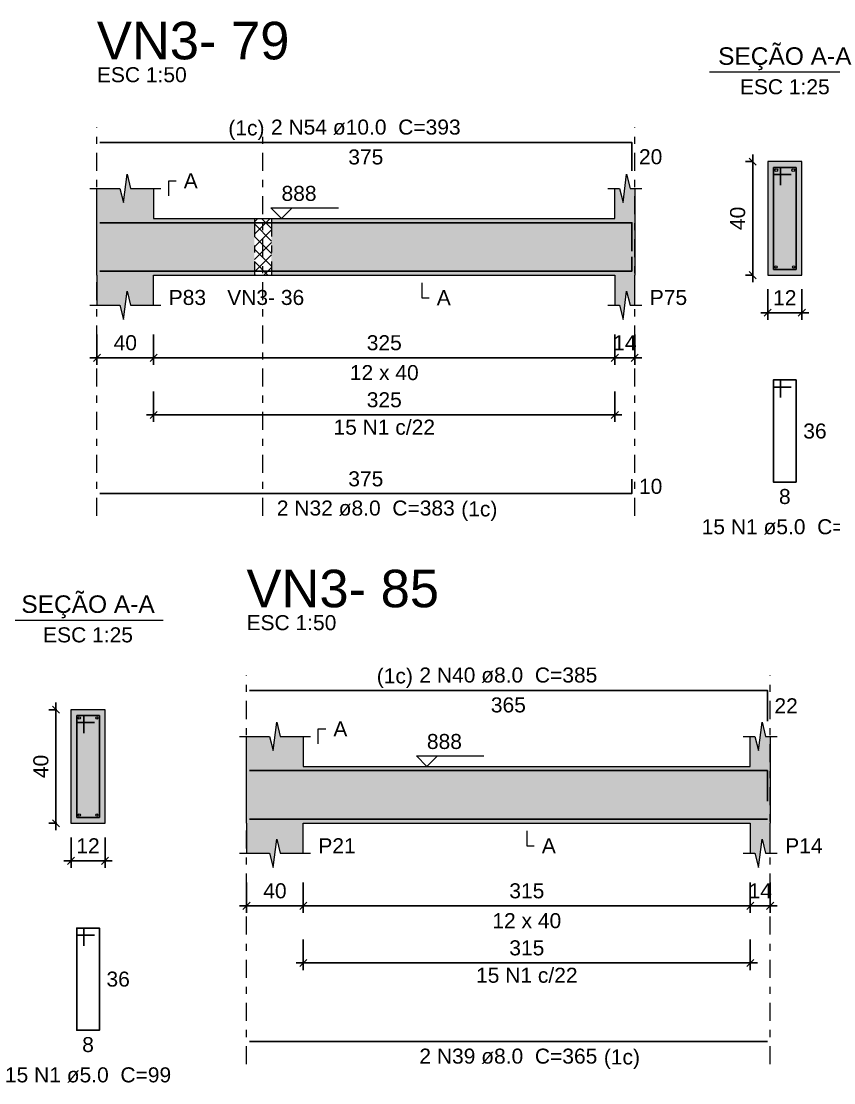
# Model space of a CAD drawing. Header units: millimetres. Extents: x -8 to 605, y -494 to 220.
# Drawn here: x 524.98 to 536.43, y -470.11 to -455.14 of the extents above; entities that cross this region are included whole.
import ezdxf

# ---------------------------------------------------------------- set-up
doc = ezdxf.new("R2010")
doc.units = ezdxf.units.MM
doc.header["$MEASUREMENT"] = 0
doc.linetypes.add('DASHDOT', pattern=[2.54, 1.27, -0.635, 0, -0.635])
doc.linetypes.add('NULL', pattern=[0])
for name, color, linetype, lineweight in [('Descrição da armadura', 7, 'Continuous', 0), ('DT-Barras na forma', 7, 'Continuous', 30), ('DT-Barras no corte', 5, 'Continuous', 5), ('DT-Barras rebatidas', 7, 'Continuous', 30), ('DT-Cotas', 7, 'Continuous', 5), ('DT-Forma', 5, 'Continuous', 5), ('DT-Hachura forma vigas', 252, 'Continuous', 5), ('DT-Hachura intersecção vigas', 9, 'Continuous', 5), ('DT-Hachura seção vigas', 252, 'Continuous', 5), ('DT-Pontilhado', 9, 'DASHDOT', 5), ('DT-Textos', 7, 'Continuous', 5), ('DT-Título', 5, 'Continuous', 20), ('Textos armaduras', 7, 'Continuous', 0)]:
    doc.layers.add(name, color=color, linetype=linetype, lineweight=lineweight)
doc.styles.add('Arial', font='arial.ttf')
doc.dimstyles.new('UM_25.000000', dxfattribs={"dimtxt": 0.18, "dimasz": 0.1, "dimexe": 0.1, "dimexo": 0.2, "dimgap": 0, "dimtad": 1, "dimtih": 1, "dimtoh": 1, "dimdec": 1, "dimlfac": 25, "dimzin": 0, "dimdsep": 46, "dimtxsty": 'Standard', "dimcen": 0.09, "dimdle": 0.1, "dimadec": 1, "dimazin": 2, "dimtfac": 1, "dimtdec": 4, "dimtofl": 0, "dimtmove": 0, "dimatfit": 3, "dimfxl": 1, "dimtolj": 1, "dimarcsym": 0})
doc.dimstyles.new('UM_50.000000', dxfattribs={"dimtxt": 0.18, "dimasz": 0.1, "dimexe": 0.1, "dimexo": 0.2, "dimgap": 0, "dimtad": 1, "dimtih": 1, "dimtoh": 1, "dimdec": 1, "dimlfac": 50, "dimzin": 0, "dimdsep": 46, "dimtxsty": 'Standard', "dimcen": 0.09, "dimdle": 0.1, "dimadec": 1, "dimazin": 2, "dimtfac": 1, "dimtdec": 4, "dimtofl": 0, "dimtmove": 0, "dimatfit": 3, "dimfxl": 1, "dimtolj": 1, "dimarcsym": 0})

# ---------------------------------------------------------------- blocks, each defined once
blk = doc.blocks.new('_Oblique')
at = {"color": 0, "linetype": 'ByBlock', "lineweight": -2}
blk.add_line((-0.5, -0.5), (0.5, 0.5), dxfattribs=at)
blk = doc.blocks.new('*D5208')
at = {"layer": 'Defpoints', "color": 0, "transparency": 16777216}
for p in [(526.046, -459.36), (526.846, -459.36), (526.846, -459.889)]:
    blk.add_point(p, dxfattribs=at)
at = {"layer": 'DT-Cotas', "color": 0, "lineweight": -2, "transparency": 16777216}
for p, q in [((526.046, -459.56), (526.046, -459.989)), ((526.846, -459.56), (526.846, -459.989)), ((525.946, -459.889), (526.946, -459.889))]:
    blk.add_line(p, q, dxfattribs=at)
at = {"layer": 'DT-Cotas', "color": 0, "lineweight": -2, "transparency": 16777216, "xscale": 0.1, "yscale": 0.1, "zscale": 0.1, "rotation": 180}
blk.add_blockref('_Oblique', (526.046, -459.889), dxfattribs=at)
at = {"layer": 'DT-Cotas', "color": 0, "lineweight": -2, "transparency": 16777216, "xscale": 0.1, "yscale": 0.1, "zscale": 0.1}
blk.add_blockref('_Oblique', (526.846, -459.889), dxfattribs=at)
at = {"layer": 'DT-Cotas', "color": 7, "transparency": 16777216, "insert": (526.446, -459.678), "char_height": 0.2118, "attachment_point": 5, "style": 'Arial'}
blk.add_mtext('\\A1;40', dxfattribs=at)
blk = doc.blocks.new('*D5209')
at = {"layer": 'Defpoints', "color": 0, "transparency": 16777216}
for p in [(526.846, -459.36), (533.346, -459.36), (533.346, -459.889)]:
    blk.add_point(p, dxfattribs=at)
at = {"layer": 'DT-Cotas', "color": 0, "lineweight": -2, "transparency": 16777216}
for p, q in [((526.846, -459.56), (526.846, -459.989)), ((533.346, -459.56), (533.346, -459.989)), ((526.746, -459.889), (533.446, -459.889))]:
    blk.add_line(p, q, dxfattribs=at)
at = {"layer": 'DT-Cotas', "color": 0, "lineweight": -2, "transparency": 16777216, "xscale": 0.1, "yscale": 0.1, "zscale": 0.1, "rotation": 180}
blk.add_blockref('_Oblique', (526.846, -459.889), dxfattribs=at)
at = {"layer": 'DT-Cotas', "color": 0, "lineweight": -2, "transparency": 16777216, "xscale": 0.1, "yscale": 0.1, "zscale": 0.1}
blk.add_blockref('_Oblique', (533.346, -459.889), dxfattribs=at)
at = {"layer": 'DT-Cotas', "color": 7, "transparency": 16777216, "insert": (530.096, -459.678), "char_height": 0.2118, "attachment_point": 5, "rotation": 0.0057, "style": 'Arial'}
blk.add_mtext('\\A1;325', dxfattribs=at)
blk = doc.blocks.new('*D5210')
at = {"layer": 'Defpoints', "color": 0, "transparency": 16777216}
for p in [(533.346, -459.36), (533.626, -459.36), (533.626, -459.889)]:
    blk.add_point(p, dxfattribs=at)
at = {"layer": 'DT-Cotas', "color": 0, "lineweight": -2, "transparency": 16777216}
for p, q in [((533.346, -459.56), (533.346, -459.989)), ((533.626, -459.56), (533.626, -459.989)), ((533.246, -459.889), (533.726, -459.889))]:
    blk.add_line(p, q, dxfattribs=at)
at = {"layer": 'DT-Cotas', "color": 0, "lineweight": -2, "transparency": 16777216, "xscale": 0.1, "yscale": 0.1, "zscale": 0.1, "rotation": 180}
blk.add_blockref('_Oblique', (533.346, -459.889), dxfattribs=at)
at = {"layer": 'DT-Cotas', "color": 0, "lineweight": -2, "transparency": 16777216, "xscale": 0.1, "yscale": 0.1, "zscale": 0.1}
blk.add_blockref('_Oblique', (533.626, -459.889), dxfattribs=at)
at = {"layer": 'DT-Cotas', "color": 7, "transparency": 16777216, "insert": (533.486, -459.678), "char_height": 0.2118, "attachment_point": 5, "rotation": 0.0057, "style": 'Arial'}
blk.add_mtext('\\A1;14', dxfattribs=at)
blk = doc.blocks.new('*D5194')
at = {"layer": 'Defpoints', "color": 0, "transparency": 16777216}
for p in [(535.289, -457.124), (535.501, -457.124), (535.501, -458.724)]:
    blk.add_point(p, dxfattribs=at)
at = {"layer": 'DT-Cotas', "color": 0, "lineweight": -2, "transparency": 16777216}
for p, q in [((535.301, -457.124), (535.189, -457.124)), ((535.289, -458.824), (535.289, -457.024)), ((535.301, -458.724), (535.189, -458.724))]:
    blk.add_line(p, q, dxfattribs=at)
at = {"layer": 'DT-Cotas', "color": 0, "lineweight": -2, "transparency": 16777216, "xscale": 0.1, "yscale": 0.1, "zscale": 0.1}
for p, rotation in [((535.289, -457.124), 90), ((535.289, -458.724), 270)]:
    blk.add_blockref('_Oblique', p, dxfattribs=dict(at, rotation=rotation))
at = {"layer": 'DT-Cotas', "color": 7, "transparency": 16777216, "insert": (535.077, -457.924), "char_height": 0.2118, "attachment_point": 5, "rotation": 90, "style": 'Arial'}
blk.add_mtext('\\A1;40', dxfattribs=at)
blk = doc.blocks.new('*D5195')
at = {"layer": 'Defpoints', "color": 0, "transparency": 16777216}
for p in [(535.501, -458.724), (535.981, -458.724), (535.981, -459.254)]:
    blk.add_point(p, dxfattribs=at)
at = {"layer": 'DT-Cotas', "color": 0, "lineweight": -2, "transparency": 16777216}
for p, q in [((535.501, -458.924), (535.501, -459.354)), ((535.981, -458.924), (535.981, -459.354)), ((535.401, -459.254), (536.081, -459.254))]:
    blk.add_line(p, q, dxfattribs=at)
at = {"layer": 'DT-Cotas', "color": 0, "lineweight": -2, "transparency": 16777216, "xscale": 0.1, "yscale": 0.1, "zscale": 0.1, "rotation": 180}
blk.add_blockref('_Oblique', (535.501, -459.254), dxfattribs=at)
at = {"layer": 'DT-Cotas', "color": 0, "lineweight": -2, "transparency": 16777216, "xscale": 0.1, "yscale": 0.1, "zscale": 0.1}
blk.add_blockref('_Oblique', (535.981, -459.254), dxfattribs=at)
at = {"layer": 'DT-Cotas', "color": 7, "transparency": 16777216, "insert": (535.741, -459.042), "char_height": 0.2118, "attachment_point": 5, "rotation": 0.0057, "style": 'Arial'}
blk.add_mtext('\\A1;12', dxfattribs=at)
blk = doc.blocks.new('*D5196')
at = {"layer": 'Defpoints', "color": 0, "transparency": 16777216}
for p in [(526.846, -460.165), (533.346, -460.165), (533.346, -460.694)]:
    blk.add_point(p, dxfattribs=at)
at = {"layer": 'DT-Cotas', "color": 0, "lineweight": -2, "transparency": 16777216}
for p, q in [((526.846, -460.365), (526.846, -460.794)), ((533.346, -460.365), (533.346, -460.794)), ((526.746, -460.694), (533.446, -460.694))]:
    blk.add_line(p, q, dxfattribs=at)
at = {"layer": 'DT-Cotas', "color": 0, "lineweight": -2, "transparency": 16777216, "xscale": 0.1, "yscale": 0.1, "zscale": 0.1, "rotation": 180}
blk.add_blockref('_Oblique', (526.846, -460.694), dxfattribs=at)
at = {"layer": 'DT-Cotas', "color": 0, "lineweight": -2, "transparency": 16777216, "xscale": 0.1, "yscale": 0.1, "zscale": 0.1}
blk.add_blockref('_Oblique', (533.346, -460.694), dxfattribs=at)
at = {"layer": 'DT-Cotas', "color": 7, "transparency": 16777216, "insert": (530.096, -460.482), "char_height": 0.2118, "attachment_point": 5, "rotation": 0.0057, "style": 'Arial'}
blk.add_mtext('\\A1;325', dxfattribs=at)
blk = doc.blocks.new('*D5217')
at = {"layer": 'Defpoints', "color": 0, "transparency": 16777216}
for p in [(525.469, -464.85), (525.681, -464.85), (525.681, -466.45)]:
    blk.add_point(p, dxfattribs=at)
at = {"layer": 'DT-Cotas', "color": 0, "lineweight": -2, "transparency": 16777216}
for p, q in [((525.469, -466.55), (525.469, -464.75)), ((525.481, -464.85), (525.369, -464.85)), ((525.481, -466.45), (525.369, -466.45))]:
    blk.add_line(p, q, dxfattribs=at)
at = {"layer": 'DT-Cotas', "color": 0, "lineweight": -2, "transparency": 16777216, "xscale": 0.1, "yscale": 0.1, "zscale": 0.1}
for p, rotation in [((525.469, -464.85), 90), ((525.469, -466.45), 270)]:
    blk.add_blockref('_Oblique', p, dxfattribs=dict(at, rotation=rotation))
at = {"layer": 'DT-Cotas', "color": 7, "transparency": 16777216, "insert": (525.257, -465.65), "char_height": 0.2118, "attachment_point": 5, "rotation": 90, "style": 'Arial'}
blk.add_mtext('\\A1;40', dxfattribs=at)
blk = doc.blocks.new('*D5218')
at = {"layer": 'Defpoints', "color": 0, "transparency": 16777216}
for p in [(525.681, -466.45), (526.161, -466.45), (526.161, -466.98)]:
    blk.add_point(p, dxfattribs=at)
at = {"layer": 'DT-Cotas', "color": 0, "lineweight": -2, "transparency": 16777216}
for p, q in [((525.681, -466.65), (525.681, -467.08)), ((526.161, -466.65), (526.161, -467.08)), ((525.581, -466.98), (526.261, -466.98))]:
    blk.add_line(p, q, dxfattribs=at)
at = {"layer": 'DT-Cotas', "color": 0, "lineweight": -2, "transparency": 16777216, "xscale": 0.1, "yscale": 0.1, "zscale": 0.1, "rotation": 180}
blk.add_blockref('_Oblique', (525.681, -466.98), dxfattribs=at)
at = {"layer": 'DT-Cotas', "color": 0, "lineweight": -2, "transparency": 16777216, "xscale": 0.1, "yscale": 0.1, "zscale": 0.1}
blk.add_blockref('_Oblique', (526.161, -466.98), dxfattribs=at)
at = {"layer": 'DT-Cotas', "color": 7, "transparency": 16777216, "insert": (525.921, -466.768), "char_height": 0.2118, "attachment_point": 5, "rotation": 0.0057, "style": 'Arial'}
blk.add_mtext('\\A1;12', dxfattribs=at)
blk = doc.blocks.new('*D5220')
at = {"layer": 'Defpoints', "color": 0, "transparency": 16777216}
for p in [(528.155, -467.086), (528.955, -467.086), (528.955, -467.615)]:
    blk.add_point(p, dxfattribs=at)
at = {"layer": 'DT-Cotas', "color": 0, "lineweight": -2, "transparency": 16777216}
for p, q in [((528.155, -467.286), (528.155, -467.715)), ((528.955, -467.286), (528.955, -467.715)), ((528.055, -467.615), (529.055, -467.615))]:
    blk.add_line(p, q, dxfattribs=at)
at = {"layer": 'DT-Cotas', "color": 0, "lineweight": -2, "transparency": 16777216, "xscale": 0.1, "yscale": 0.1, "zscale": 0.1, "rotation": 180}
blk.add_blockref('_Oblique', (528.155, -467.615), dxfattribs=at)
at = {"layer": 'DT-Cotas', "color": 0, "lineweight": -2, "transparency": 16777216, "xscale": 0.1, "yscale": 0.1, "zscale": 0.1}
blk.add_blockref('_Oblique', (528.955, -467.615), dxfattribs=at)
at = {"layer": 'DT-Cotas', "color": 7, "transparency": 16777216, "insert": (528.555, -467.404), "char_height": 0.2118, "attachment_point": 5, "rotation": 0.0057, "style": 'Arial'}
blk.add_mtext('\\A1;40', dxfattribs=at)
blk = doc.blocks.new('*D5221')
at = {"layer": 'Defpoints', "color": 0, "transparency": 16777216}
for p in [(528.955, -467.086), (535.255, -467.086), (535.255, -467.615)]:
    blk.add_point(p, dxfattribs=at)
at = {"layer": 'DT-Cotas', "color": 0, "lineweight": -2, "transparency": 16777216}
for p, q in [((528.955, -467.286), (528.955, -467.715)), ((535.255, -467.286), (535.255, -467.715)), ((528.855, -467.615), (535.355, -467.615))]:
    blk.add_line(p, q, dxfattribs=at)
at = {"layer": 'DT-Cotas', "color": 0, "lineweight": -2, "transparency": 16777216, "xscale": 0.1, "yscale": 0.1, "zscale": 0.1, "rotation": 180}
blk.add_blockref('_Oblique', (528.955, -467.615), dxfattribs=at)
at = {"layer": 'DT-Cotas', "color": 0, "lineweight": -2, "transparency": 16777216, "xscale": 0.1, "yscale": 0.1, "zscale": 0.1}
blk.add_blockref('_Oblique', (535.255, -467.615), dxfattribs=at)
at = {"layer": 'DT-Cotas', "color": 7, "transparency": 16777216, "insert": (532.105, -467.404), "char_height": 0.2118, "attachment_point": 5, "rotation": 0.0057, "style": 'Arial'}
blk.add_mtext('\\A1;315', dxfattribs=at)
blk = doc.blocks.new('*D5222')
at = {"layer": 'Defpoints', "color": 0, "transparency": 16777216}
for p in [(535.255, -467.086), (535.535, -467.086), (535.535, -467.615)]:
    blk.add_point(p, dxfattribs=at)
at = {"layer": 'DT-Cotas', "color": 0, "lineweight": -2, "transparency": 16777216}
for p, q in [((535.255, -467.286), (535.255, -467.715)), ((535.535, -467.286), (535.535, -467.715)), ((535.155, -467.615), (535.635, -467.615))]:
    blk.add_line(p, q, dxfattribs=at)
at = {"layer": 'DT-Cotas', "color": 0, "lineweight": -2, "transparency": 16777216, "xscale": 0.1, "yscale": 0.1, "zscale": 0.1, "rotation": 180}
blk.add_blockref('_Oblique', (535.255, -467.615), dxfattribs=at)
at = {"layer": 'DT-Cotas', "color": 0, "lineweight": -2, "transparency": 16777216, "xscale": 0.1, "yscale": 0.1, "zscale": 0.1}
blk.add_blockref('_Oblique', (535.535, -467.615), dxfattribs=at)
at = {"layer": 'DT-Cotas', "color": 7, "transparency": 16777216, "insert": (535.395, -467.404), "char_height": 0.2118, "attachment_point": 5, "rotation": 0.0057, "style": 'Arial'}
blk.add_mtext('\\A1;14', dxfattribs=at)
blk = doc.blocks.new('*D5225')
at = {"layer": 'Defpoints', "color": 0, "transparency": 16777216}
for p in [(528.955, -467.891), (535.255, -467.891), (535.255, -468.42)]:
    blk.add_point(p, dxfattribs=at)
at = {"layer": 'DT-Cotas', "color": 0, "lineweight": -2, "transparency": 16777216}
for p, q in [((528.955, -468.091), (528.955, -468.52)), ((535.255, -468.091), (535.255, -468.52)), ((528.855, -468.42), (535.355, -468.42))]:
    blk.add_line(p, q, dxfattribs=at)
at = {"layer": 'DT-Cotas', "color": 0, "lineweight": -2, "transparency": 16777216, "xscale": 0.1, "yscale": 0.1, "zscale": 0.1, "rotation": 180}
blk.add_blockref('_Oblique', (528.955, -468.42), dxfattribs=at)
at = {"layer": 'DT-Cotas', "color": 0, "lineweight": -2, "transparency": 16777216, "xscale": 0.1, "yscale": 0.1, "zscale": 0.1}
blk.add_blockref('_Oblique', (535.255, -468.42), dxfattribs=at)
at = {"layer": 'DT-Cotas', "color": 7, "transparency": 16777216, "insert": (532.105, -468.208), "char_height": 0.2118, "attachment_point": 5, "rotation": 0.0057, "style": 'Arial'}
blk.add_mtext('\\A1;315', dxfattribs=at)

msp = doc.modelspace()

# ---------------------------------------------------------------- hatches: boundary and pattern name
at = {"layer": 'DT-Hachura forma vigas', "linetype": 'Continuous'}
for points in [[(526.8458, -458.7244), (528.2658, -458.7244), (528.2658, -457.9244), (526.8458, -457.9244), (526.8458, -457.5008), (526.5208, -457.5008), (526.4708, -457.3008), (526.4208, -457.7008), (526.3708, -457.5008), (526.0458, -457.5008), (526.0458, -457.9244), (526.0458, -458.7244), (526.0458, -459.148), (526.3708, -459.148), (526.4208, -459.348), (526.4708, -458.948), (526.5208, -459.148), (526.8458, -459.148), (526.8458, -458.7244)], [(533.6258, -459.148), (533.6258, -458.7244), (533.6258, -457.9244), (533.6258, -457.5008), (533.5608, -457.5008), (533.5108, -457.3008), (533.4608, -457.7008), (533.4108, -457.5008), (533.3458, -457.5008), (533.3458, -457.9244), (528.5058, -457.9244), (528.5058, -458.7244), (533.3458, -458.7244), (533.3458, -459.148), (533.4108, -459.148), (533.4608, -459.348), (533.5108, -458.948), (533.5608, -459.148), (533.6258, -459.148)], [(535.5348, -466.874), (535.5348, -466.4504), (535.5348, -465.6504), (535.5348, -465.2268), (535.4698, -465.2268), (535.4198, -465.0268), (535.3698, -465.4268), (535.3198, -465.2268), (535.2548, -465.2268), (535.2548, -465.6504), (528.9546, -465.6504), (528.9546, -465.2268), (528.6296, -465.2268), (528.5796, -465.0268), (528.5296, -465.4268), (528.4796, -465.2268), (528.1546, -465.2268), (528.1546, -465.6504), (528.1546, -466.4504), (528.1546, -466.874), (528.4796, -466.874), (528.5296, -467.074), (528.5796, -466.674), (528.6296, -466.874), (528.9546, -466.874), (528.9546, -466.4504), (535.2548, -466.4504), (535.2548, -466.874), (535.3198, -466.874), (535.3698, -467.074), (535.4198, -466.674), (535.4698, -466.874), (535.5348, -466.874)]]:
    msp.add_hatch(color=252, dxfattribs=at).paths.add_polyline_path(points)
at = {"layer": 'DT-Hachura intersecção vigas', "linetype": 'Continuous'}
h = msp.add_hatch(dxfattribs=at)
h.set_pattern_fill('ANSI37', color=9, style=0)
h.set_pattern_definition([(45, (491.48074, -487.50912), (-0.08838835, 0.08838835), []), (135, (491.48074, -487.50912), (-0.08838835, -0.08838835), [])])
h.paths.add_polyline_path([(528.2658, -458.7244), (528.5058, -458.7244), (528.5058, -457.9244), (528.2658, -457.9244), (528.2658, -458.7244)])
at = {"layer": 'DT-Hachura seção vigas', "linetype": 'Continuous'}
for points in [[(535.5009, -458.7244), (535.5009, -458.7244), (535.9809, -458.7244), (535.9809, -457.1244), (535.5009, -457.1244), (535.5009, -458.7244)], [(525.6809, -466.4504), (525.6809, -466.4504), (526.1609, -466.4504), (526.1609, -464.8504), (525.6809, -464.8504), (525.6809, -466.4504)]]:
    msp.add_hatch(color=252, dxfattribs=at).paths.add_polyline_path(points)

# ---------------------------------------------------------------- linework, layer by layer
at = {"layer": 'DT-Barras na forma'}
for p, q in [((535.6809, -457.2044), (535.5809, -457.2044)), ((535.5809, -457.2044), (535.5809, -458.6444)), ((535.9009, -457.2044), (535.5809, -457.2044)), ((535.5809, -457.2044), (535.5809, -457.3044)), ((535.6809, -457.4544), (535.6809, -457.2044)), ((535.9009, -458.6444), (535.9009, -457.2044)), ((535.5809, -457.3044), (535.8309, -457.3044)), ((535.5809, -458.6444), (535.9009, -458.6444)), ((525.8609, -464.9304), (525.7609, -464.9304)), ((525.7609, -464.9304), (525.7609, -466.3704)), ((526.0809, -464.9304), (525.7609, -464.9304)), ((525.7609, -464.9304), (525.7609, -465.0304)), ((525.7609, -465.0304), (526.0109, -465.0304)), ((525.8609, -465.1804), (525.8609, -464.9304)), ((526.0809, -466.3704), (526.0809, -464.9304)), ((525.7609, -466.3704), (526.0809, -466.3704))]:
    msp.add_line(p, q, dxfattribs=at)
for points in [[(526.0858, -457.9844), (533.5858, -457.9844), (533.5858, -458.3847)], [(526.0858, -458.6664), (533.5858, -458.6664), (533.5858, -458.4664)], [(528.1946, -465.7084), (535.4948, -465.7084), (535.4948, -466.1401)], [(528.1946, -466.3924), (535.4948, -466.3924)]]:
    msp.add_lwpolyline(points, dxfattribs=at)
at = {"layer": 'DT-Barras no corte'}
for centre, radius in [((535.6209, -457.2444), 0.02), ((535.8609, -457.2444), 0.02), ((535.6169, -458.6084), 0.016), ((535.8649, -458.6084), 0.016), ((525.7969, -464.9664), 0.016), ((526.0449, -464.9664), 0.016), ((525.7969, -466.3344), 0.016), ((526.0449, -466.3344), 0.016)]:
    msp.add_circle(centre, radius, dxfattribs=at)
at = {"layer": 'DT-Barras rebatidas'}
for points in [[(526.0858, -456.8548), (533.5858, -456.8548), (533.5858, -457.2551)], [(535.6809, -460.4511), (535.6809, -460.2011), (535.5809, -460.2011), (535.5809, -461.6411), (535.9009, -461.6411), (535.9009, -460.2011), (535.5809, -460.2011), (535.5809, -460.3011), (535.8309, -460.3011)], [(526.0858, -461.8011), (533.5858, -461.8011), (533.5858, -461.6011)], [(528.1946, -464.5788), (535.4948, -464.5788), (535.4948, -465.0105)], [(525.8609, -468.1771), (525.8609, -467.9271), (525.7609, -467.9271), (525.7609, -469.3671), (526.0809, -469.3671), (526.0809, -467.9271), (525.7609, -467.9271), (525.7609, -468.0271), (526.0109, -468.0271)], [(528.1946, -469.5271), (535.4948, -469.5271)]]:
    msp.add_lwpolyline(points, dxfattribs=at)
at = {"layer": 'DT-Forma'}
for p, q in [((535.9809, -457.1244), (535.5009, -457.1244)), ((535.5009, -457.1244), (535.5009, -458.7244)), ((535.9809, -458.7244), (535.9809, -457.1244)), ((526.4208, -457.7008), (526.4708, -457.3008)), ((526.4708, -457.3008), (526.5208, -457.5008)), ((533.4608, -457.7008), (533.5108, -457.3008)), ((533.5108, -457.3008), (533.5608, -457.5008)), ((525.9458, -457.5008), (526.3708, -457.5008)), ((526.0458, -457.9244), (526.0458, -457.5008)), ((526.3708, -457.5008), (526.4208, -457.7008)), ((526.5208, -457.5008), (526.9458, -457.5008)), ((526.8458, -457.5008), (526.8458, -457.9244)), ((533.2458, -457.5008), (533.4108, -457.5008)), ((533.3458, -457.9244), (533.3458, -457.5008)), ((533.4108, -457.5008), (533.4608, -457.7008)), ((533.5608, -457.5008), (533.7258, -457.5008)), ((533.6258, -457.5008), (533.6258, -457.9244)), ((526.8458, -457.9244), (528.2658, -457.9244)), ((528.2658, -457.9244), (528.5058, -457.9244)), ((528.5058, -457.9244), (533.3458, -457.9244)), ((526.0458, -458.7244), (526.0458, -459.148)), ((526.8458, -459.148), (526.8458, -458.7244)), ((526.8458, -458.7244), (528.2658, -458.7244)), ((528.2658, -458.7244), (528.5058, -458.7244)), ((528.5058, -458.7244), (533.3458, -458.7244)), ((533.3458, -458.7244), (533.3458, -459.148)), ((533.6258, -459.148), (533.6258, -458.7244)), ((535.5009, -458.7244), (535.9809, -458.7244)), ((526.4208, -459.348), (526.4708, -458.948)), ((526.4708, -458.948), (526.5208, -459.148)), ((533.4608, -459.348), (533.5108, -458.948)), ((533.5108, -458.948), (533.5608, -459.148)), ((525.9458, -459.148), (526.3708, -459.148)), ((526.3708, -459.148), (526.4208, -459.348)), ((526.5208, -459.148), (526.9458, -459.148)), ((533.2458, -459.148), (533.4108, -459.148)), ((533.4108, -459.148), (533.4608, -459.348)), ((533.5608, -459.148), (533.7258, -459.148)), ((526.1609, -464.8504), (525.6809, -464.8504)), ((525.6809, -464.8504), (525.6809, -466.4504)), ((526.1609, -466.4504), (526.1609, -464.8504)), ((528.5296, -465.4268), (528.5796, -465.0268)), ((528.5796, -465.0268), (528.6296, -465.2268)), ((535.3698, -465.4268), (535.4198, -465.0268)), ((535.4198, -465.0268), (535.4698, -465.2268)), ((528.0546, -465.2268), (528.4796, -465.2268)), ((528.1546, -465.6504), (528.1546, -465.2268)), ((528.4796, -465.2268), (528.5296, -465.4268)), ((528.6296, -465.2268), (529.0546, -465.2268)), ((528.9546, -465.2268), (528.9546, -465.6504)), ((535.1548, -465.2268), (535.3198, -465.2268)), ((535.2548, -465.6504), (535.2548, -465.2268)), ((535.3198, -465.2268), (535.3698, -465.4268)), ((535.4698, -465.2268), (535.6348, -465.2268)), ((535.5348, -465.2268), (535.5348, -465.6504)), ((528.9546, -465.6504), (535.2548, -465.6504)), ((525.6809, -466.4504), (526.1609, -466.4504)), ((528.1546, -466.4504), (528.1546, -466.874)), ((528.9546, -466.874), (528.9546, -466.4504)), ((528.9546, -466.4504), (535.2548, -466.4504)), ((535.2548, -466.4504), (535.2548, -466.874)), ((535.5348, -466.874), (535.5348, -466.4504)), ((528.5296, -467.074), (528.5796, -466.674)), ((528.5796, -466.674), (528.6296, -466.874)), ((535.3698, -467.074), (535.4198, -466.674)), ((535.4198, -466.674), (535.4698, -466.874)), ((528.0546, -466.874), (528.4796, -466.874)), ((528.4796, -466.874), (528.5296, -467.074)), ((528.6296, -466.874), (529.0546, -466.874)), ((535.1548, -466.874), (535.3198, -466.874)), ((535.3198, -466.874), (535.3698, -467.074)), ((535.4698, -466.874), (535.6348, -466.874))]:
    msp.add_line(p, q, dxfattribs=at)
at = {"layer": 'DT-Forma', "linetype": 'Continuous'}
for p, q in [((526.0458, -458.7244), (526.0458, -457.9244)), ((533.6258, -457.9244), (533.6258, -458.7244)), ((528.1546, -466.4504), (528.1546, -465.6504)), ((535.5348, -465.6504), (535.5348, -466.4504))]:
    msp.add_line(p, q, dxfattribs=at)
at = {"layer": 'DT-Pontilhado', "ltscale": 0.2}
for p, q in [((526.0458, -462.1188), (526.0458, -456.643)), ((528.3858, -462.1188), (528.3858, -456.643)), ((533.6258, -462.1188), (533.6258, -456.643)), ((528.2658, -457.9244), (528.2658, -458.7244)), ((528.5058, -457.9244), (528.5058, -458.7244)), ((528.1546, -469.8448), (528.1546, -464.367)), ((535.5348, -469.8448), (535.5348, -464.367))]:
    msp.add_line(p, q, dxfattribs=at)
at = {"layer": 'DT-Textos'}
for p, q in [((534.6819, -455.8595), (536.7999, -455.8595)), ((524.8619, -463.5855), (526.9799, -463.5855))]:
    msp.add_line(p, q, dxfattribs=at)
for points in [[(527.0576, -457.6067), (527.0576, -457.3949), (527.1635, -457.3949)], [(528.7958, -457.7762), (528.6475, -457.9244), (528.4993, -457.7762), (529.4524, -457.7762)], [(530.6238, -458.8303), (530.6238, -459.0421), (530.7297, -459.0421)], [(529.1664, -465.3327), (529.1664, -465.1209), (529.2723, -465.1209)], [(530.8447, -465.5022), (530.6964, -465.6504), (530.5481, -465.5022), (531.5012, -465.5022)], [(532.1047, -466.5563), (532.1047, -466.7681), (532.2106, -466.7681)]]:
    msp.add_lwpolyline(points, dxfattribs=at)

# ---------------------------------------------------------------- texts
at = {"layer": 'Descrição da armadura', "linetype": 'NULL', "char_height": 0.2118, "attachment_point": 8, "line_spacing_factor": 0.9, "style": 'Arial'}
for s, insert, width in [('2 N54 ø10.0  C=393', (529.8358, -456.7485), 5.344721), ('15 N1 c/22', (530.0958, -460.9759), 2.86156), ('2 N32 ø8.0  C=383', (529.8358, -462.1185), 5.015721), ('15 N1 ø5.0  C=99', (535.7408, -462.3825), 4.686721), ('2 N40 ø8.0  C=385', (531.8446, -464.4725), 5.015721), ('15 N1 c/22', (532.1047, -468.7019), 2.86156), ('2 N39 ø8.0  C=365', (531.8446, -469.8445), 5.015721), ('15 N1 ø5.0  C=99', (525.9209, -470.1085), 4.686721)]:
    msp.add_mtext(s, dxfattribs=dict(at, insert=insert, width=width))
at = {"layer": 'DT-Textos', "linetype": 'NULL', "line_spacing_factor": 0.798, "style": 'Arial'}
for s, insert, char_height, width, attachment_point in [('SEÇÃO A-A', (535.7408, -455.8354), 0.2471, 3.760741, 8), ('ESC 1:50', (526.0458, -456.0075), 0.2118, 2.532883, 7), ('ESC 1:25', (535.7408, -456.1775), 0.2118, 2.532883, 8), ('(1c)', (528.4078, -456.8184), 0.2118, 1.018965, 9), ('A', (527.2698, -457.5005), 0.2118, 0.394865, 7), ('888', (528.6478, -457.6805), 0.2118, 0.987001, 7), ('P83', (527.0578, -459.1475), 0.2118, 1.052866, 7), ('VN3- 36', (527.8826, -459.1475), 0.2118, 2.170627, 7), ('A', (530.8358, -459.1475), 0.2118, 0.394865, 7), ('P75', (533.8378, -459.1475), 0.2118, 1.052866, 7), ('12 x 40', (530.0958, -460.2065), 0.2118, 1.940747, 8), ('(1c)', (531.1808, -462.1884), 0.2118, 1.018965, 7), ('SEÇÃO A-A', (525.9209, -463.5614), 0.2471, 3.760741, 8), ('ESC 1:50', (528.1546, -463.7315), 0.2118, 2.532883, 7), ('ESC 1:25', (525.9209, -463.9035), 0.2118, 2.532883, 8), ('(1c)', (530.4996, -464.5424), 0.2118, 1.018965, 9), ('A', (529.3786, -465.2265), 0.2118, 0.394865, 7), ('888', (530.6966, -465.4065), 0.2118, 0.987001, 7), ('P21', (529.1666, -466.8735), 0.2118, 1.052866, 7), ('A', (532.3166, -466.8735), 0.2118, 0.394865, 7), ('P14', (535.7466, -466.8735), 0.2118, 1.052866, 7), ('12 x 40', (532.1046, -467.9325), 0.2118, 1.940747, 8), ('(1c)', (533.1906, -469.9144), 0.2118, 1.018965, 7)]:
    msp.add_mtext(s, dxfattribs=dict(at, insert=insert, char_height=char_height, width=width, attachment_point=attachment_point))
at = {"layer": 'DT-Título', "linetype": 'NULL', "char_height": 0.5295, "width": 5.426568, "attachment_point": 7, "line_spacing_factor": 0.798, "style": 'Arial'}
for s, insert in [('VN3- 79', (526.0458, -455.6897)), ('VN3- 85', (528.1546, -463.4137))]:
    msp.add_mtext(s, dxfattribs=dict(at, insert=insert))
at = {"layer": 'Textos armaduras', "linetype": 'NULL', "char_height": 0.2118, "line_spacing_factor": 0.9, "style": 'Arial'}
for s, insert, width, attachment_point in [('375', (529.8358, -456.9521), 1.387001, 2), ('20', (533.6858, -456.949), 1.058001, 1), ('36', (536.0009, -460.8152), 1.058001, 1), ('375', (529.8358, -461.7038), 1.387001, 8), ('10', (533.6858, -461.5952), 1.058001, 1), ('8', (535.7409, -461.7384), 0.729, 2), ('365', (531.8447, -464.6761), 1.387001, 2), ('22', (535.5948, -464.6888), 1.058001, 1), ('36', (526.1809, -468.5412), 1.058001, 1), ('8', (525.9209, -469.4644), 0.729, 2)]:
    msp.add_mtext(s, dxfattribs=dict(at, insert=insert, width=width, attachment_point=attachment_point))

# ---------------------------------------------------------------- dimensions: what is measured, and where the dimension line sits
at = {"layer": 'DT-Cotas'}
for base, p1, p2, picture, middle in [((535.2891, -457.1244), (535.5009, -458.7244), (535.5009, -457.1244), '*D5194', (535.0773, -457.9244)), ((525.4691, -464.8504), (525.6809, -466.4504), (525.6809, -464.8504), '*D5217', (525.2573, -465.6504))]:
    dim = msp.add_linear_dim(base=base, p1=p1, p2=p2, angle=90, dimstyle='UM_25.000000', override={"dimtxt": 0.2118, "dimasz": 0.1, "dimexe": 0.1, "dimexo": 0.2, "dimtad": 1, "dimtih": 0, "dimtoh": 0, "dimdec": 1, "dimlfac": 25, "dimzin": 8, "dimtxsty": 'Arial', "dimblk": 'Oblique', "dimblk1": 'Oblique', "dimblk2": 'Oblique', "dimsah": 1, "dimdle": 0.1, "dimse1": 0, "dimse2": 0, "dimclrt": 7, "dimadec": 1, "dimazin": 3, "dimtmove": 2, "dimldrblk": 'Oblique'}, dxfattribs=at)
    dim.commit()
    dim.dimension.update_dxf_attribs({"geometry": picture, "text_midpoint": middle, "dimtype": 160, "text_rotation": 90})
for base, p1, p2, dimstyle, override, picture, middle in [((535.9809, -459.2539), (535.5009, -458.7244), (535.9809, -458.7244), 'UM_25.000000', {"dimtxt": 0.2118, "dimasz": 0.1, "dimexe": 0.1, "dimexo": 0.2, "dimtad": 1, "dimtih": 0, "dimtoh": 0, "dimdec": 1, "dimlfac": 25, "dimzin": 8, "dimtxsty": 'Arial', "dimblk": 'Oblique', "dimblk1": 'Oblique', "dimblk2": 'Oblique', "dimsah": 1, "dimdle": 0.1, "dimse1": 0, "dimse2": 0, "dimclrt": 7, "dimadec": 1, "dimazin": 3, "dimtmove": 2, "dimldrblk": 'Oblique'}, '*D5195', (535.7409, -459.0421)), ((533.3458, -459.8893), (526.8458, -459.3598), (533.3458, -459.3598), 'UM_50.000000', {"dimtxt": 0.2118, "dimasz": 0.1, "dimexe": 0.1, "dimexo": 0.2, "dimtad": 1, "dimtih": 0, "dimtoh": 0, "dimdec": 1, "dimlfac": 50, "dimzin": 8, "dimtxsty": 'Arial', "dimblk": 'Oblique', "dimblk1": 'Oblique', "dimblk2": 'Oblique', "dimsah": 1, "dimdle": 0.1, "dimse1": 0, "dimse2": 0, "dimclrt": 7, "dimadec": 1, "dimazin": 3, "dimtmove": 2, "dimldrblk": 'Oblique'}, '*D5209', (530.0958, -459.6775)), ((533.6258, -459.8893), (533.3458, -459.3598), (533.6258, -459.3598), 'UM_50.000000', {"dimtxt": 0.2118, "dimasz": 0.1, "dimexe": 0.1, "dimexo": 0.2, "dimtad": 1, "dimtih": 0, "dimtoh": 0, "dimdec": 1, "dimlfac": 50, "dimzin": 8, "dimtxsty": 'Arial', "dimblk": 'Oblique', "dimblk1": 'Oblique', "dimblk2": 'Oblique', "dimsah": 1, "dimdle": 0.1, "dimse1": 0, "dimse2": 0, "dimclrt": 7, "dimadec": 1, "dimazin": 3, "dimtmove": 2, "dimldrblk": 'Oblique'}, '*D5210', (533.4858, -459.6775)), ((533.3458, -460.6942), (526.8458, -460.1647), (533.3458, -460.1647), 'UM_50.000000', {"dimtxt": 0.2118, "dimasz": 0.1, "dimexe": 0.1, "dimexo": 0.2, "dimtad": 1, "dimtih": 0, "dimtoh": 0, "dimdec": 1, "dimlfac": 50, "dimzin": 8, "dimtxsty": 'Arial', "dimblk": 'Oblique', "dimblk1": 'Oblique', "dimblk2": 'Oblique', "dimsah": 1, "dimdle": 0.1, "dimse1": 0, "dimse2": 0, "dimclrt": 7, "dimadec": 1, "dimazin": 3, "dimtmove": 2, "dimldrblk": 'Oblique'}, '*D5196', (530.0958, -460.4824)), ((526.1609, -466.9799), (525.6809, -466.4504), (526.1609, -466.4504), 'UM_25.000000', {"dimtxt": 0.2118, "dimasz": 0.1, "dimexe": 0.1, "dimexo": 0.2, "dimtad": 1, "dimtih": 0, "dimtoh": 0, "dimdec": 1, "dimlfac": 25, "dimzin": 8, "dimtxsty": 'Arial', "dimblk": 'Oblique', "dimblk1": 'Oblique', "dimblk2": 'Oblique', "dimsah": 1, "dimdle": 0.1, "dimse1": 0, "dimse2": 0, "dimclrt": 7, "dimadec": 1, "dimazin": 3, "dimtmove": 2, "dimldrblk": 'Oblique'}, '*D5218', (525.9209, -466.7681)), ((528.9546, -467.6153), (528.1546, -467.0858), (528.9546, -467.0858), 'UM_50.000000', {"dimtxt": 0.2118, "dimasz": 0.1, "dimexe": 0.1, "dimexo": 0.2, "dimtad": 1, "dimtih": 0, "dimtoh": 0, "dimdec": 1, "dimlfac": 50, "dimzin": 8, "dimtxsty": 'Arial', "dimblk": 'Oblique', "dimblk1": 'Oblique', "dimblk2": 'Oblique', "dimsah": 1, "dimdle": 0.1, "dimse1": 0, "dimse2": 0, "dimclrt": 7, "dimadec": 1, "dimazin": 3, "dimtmove": 2, "dimldrblk": 'Oblique'}, '*D5220', (528.5546, -467.4035)), ((535.2548, -467.6153), (528.9546, -467.0858), (535.2548, -467.0858), 'UM_50.000000', {"dimtxt": 0.2118, "dimasz": 0.1, "dimexe": 0.1, "dimexo": 0.2, "dimtad": 1, "dimtih": 0, "dimtoh": 0, "dimdec": 1, "dimlfac": 50, "dimzin": 8, "dimtxsty": 'Arial', "dimblk": 'Oblique', "dimblk1": 'Oblique', "dimblk2": 'Oblique', "dimsah": 1, "dimdle": 0.1, "dimse1": 0, "dimse2": 0, "dimclrt": 7, "dimadec": 1, "dimazin": 3, "dimtmove": 2, "dimldrblk": 'Oblique'}, '*D5221', (532.1047, -467.4035)), ((535.5348, -467.6153), (535.2548, -467.0858), (535.5348, -467.0858), 'UM_50.000000', {"dimtxt": 0.2118, "dimasz": 0.1, "dimexe": 0.1, "dimexo": 0.2, "dimtad": 1, "dimtih": 0, "dimtoh": 0, "dimdec": 1, "dimlfac": 50, "dimzin": 8, "dimtxsty": 'Arial', "dimblk": 'Oblique', "dimblk1": 'Oblique', "dimblk2": 'Oblique', "dimsah": 1, "dimdle": 0.1, "dimse1": 0, "dimse2": 0, "dimclrt": 7, "dimadec": 1, "dimazin": 3, "dimtmove": 2, "dimldrblk": 'Oblique'}, '*D5222', (535.3948, -467.4035)), ((535.2548, -468.4202), (528.9546, -467.8907), (535.2548, -467.8907), 'UM_50.000000', {"dimtxt": 0.2118, "dimasz": 0.1, "dimexe": 0.1, "dimexo": 0.2, "dimtad": 1, "dimtih": 0, "dimtoh": 0, "dimdec": 1, "dimlfac": 50, "dimzin": 8, "dimtxsty": 'Arial', "dimblk": 'Oblique', "dimblk1": 'Oblique', "dimblk2": 'Oblique', "dimsah": 1, "dimdle": 0.1, "dimse1": 0, "dimse2": 0, "dimclrt": 7, "dimadec": 1, "dimazin": 3, "dimtmove": 2, "dimldrblk": 'Oblique'}, '*D5225', (532.1047, -468.2084))]:
    dim = msp.add_linear_dim(base=base, p1=p1, p2=p2, dimstyle=dimstyle, override=override, dxfattribs=at)
    dim.commit()
    dim.dimension.update_dxf_attribs({"geometry": picture, "text_midpoint": middle, "dimtype": 160, "text_rotation": 0.00573})
dim = msp.add_linear_dim(base=(526.8458, -459.8893), p1=(526.0458, -459.3598), p2=(526.8458, -459.3598), dimstyle='UM_50.000000', override={"dimtxt": 0.2118, "dimasz": 0.1, "dimexe": 0.1, "dimexo": 0.2, "dimtad": 1, "dimtih": 0, "dimtoh": 0, "dimdec": 1, "dimlfac": 50, "dimzin": 8, "dimtxsty": 'Arial', "dimblk": 'Oblique', "dimblk1": 'Oblique', "dimblk2": 'Oblique', "dimsah": 1, "dimdle": 0.1, "dimse1": 0, "dimse2": 0, "dimclrt": 7, "dimadec": 1, "dimazin": 3, "dimtmove": 2, "dimldrblk": 'Oblique'}, dxfattribs=at)
dim.commit()
dim.dimension.update_dxf_attribs({"geometry": '*D5208', "text_midpoint": (526.4458, -459.6775), "dimtype": 160})

doc.saveas('drawing.dxf')
